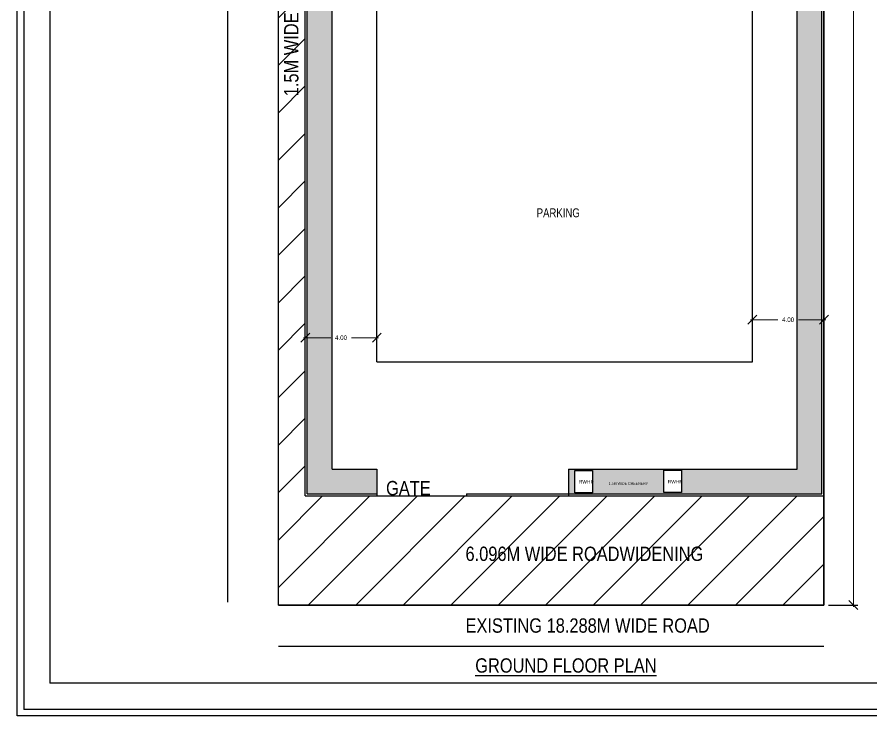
# Model space of a CAD drawing. Header units: metres. Extents: x 25391 to 25818, y 51852 to 52034.
# Drawn here: x 25390.94 to 25438.65, y 51857.84 to 51896.86 of the extents above; entities that cross this region are included whole.
import ezdxf

# ---------------------------------------------------------------- set-up
doc = ezdxf.new("R2010")
doc.units = ezdxf.units.M
doc.header["$MEASUREMENT"] = 0
doc.layers.get('0').update_dxf_attribs({"true_color": 0xffffff})
doc.layers.add('__BN_BuildingPlan', color=52, linetype='Continuous', true_color=0xbdbd00)
doc.layers.add('_Room', color=72, linetype='Continuous')
doc.layers.add('h', color=7, linetype='Continuous')
doc.styles.add('PreDCRFont', font='arial.ttf', dxfattribs={"height": 0.25})
doc.styles.add('ROMANC', font='BKANT.TTF', dxfattribs={"width": 0.8})
doc.styles.get("Standard").update_dxf_attribs({"font": 'swissc.ttf'})
doc.dimstyles.new('PDCR-PLOT-INT', dxfattribs={"dimtxt": 0.25, "dimasz": 0.23, "dimexe": 0.25, "dimexo": 0.25, "dimgap": 0.25, "dimtad": 0, "dimzin": 0, "dimdsep": 46, "dimtxsty": 'PreDCRFont', "dimblk": 'OBLIQUE', "dimcen": 0.5, "dimdle": 0.1, "dimadec": 0, "dimazin": 0, "dimtfac": 1, "dimtix": 1, "dimtofl": 0, "dimtmove": 1, "dimatfit": 1, "dimfxl": 1, "dimtolj": 1, "dimtzin": 0, "dimlwd": 15, "dimarcsym": 0})

# ---------------------------------------------------------------- blocks, each defined once
blk = doc.blocks.new('_Oblique')
at = {"color": 0, "linetype": 'ByBlock', "lineweight": -2}
blk.add_line((-0.5, -0.5), (0.5, 0.5), dxfattribs=at)
blk = doc.blocks.new('*D17')
at = {"color": 0, "lineweight": 15, "ltscale": 2, "transparency": 16777216}
for p, q in [((25406.94, 51878.957), (25408.461, 51878.957)), ((25411.14, 51878.957), (25409.62, 51878.957))]:
    blk.add_line(p, q, dxfattribs=at)
at = {"layer": 'Defpoints', "color": 0, "ltscale": 2, "transparency": 16777216}
for p in [(25407.04, 51878.957), (25407.04, 51878.957), (25411.04, 51878.957)]:
    blk.add_point(p, dxfattribs=at)
at = {"color": 0, "lineweight": 15, "ltscale": 2, "transparency": 16777216, "xscale": 0.5, "yscale": 0.5, "zscale": 0.5, "rotation": 180}
blk.add_blockref('_Oblique', (25407.04, 51878.957), dxfattribs=at)
at = {"color": 0, "lineweight": 15, "ltscale": 2, "transparency": 16777216, "xscale": 0.5, "yscale": 0.5, "zscale": 0.5}
blk.add_blockref('_Oblique', (25411.04, 51878.957), dxfattribs=at)
at = {"color": 0, "ltscale": 2, "transparency": 16777216, "insert": (25409.04, 51878.957), "char_height": 0.25, "attachment_point": 5, "style": 'PreDCRFont'}
blk.add_mtext('\\A1;4.00', dxfattribs=at)
blk = doc.blocks.new('*D22')
at = {"color": 0, "lineweight": 15, "ltscale": 2, "transparency": 16777216}
for p, q in [((25431.92, 51879.963), (25433.441, 51879.963)), ((25436.12, 51879.963), (25434.6, 51879.963))]:
    blk.add_line(p, q, dxfattribs=at)
at = {"color": 0, "lineweight": -2, "ltscale": 2, "transparency": 16777216}
for p, q in [((25432.02, 51879.924), (25432.02, 51879.713)), ((25436.02, 51879.924), (25436.02, 51879.713))]:
    blk.add_line(p, q, dxfattribs=at)
at = {"layer": 'Defpoints', "color": 0, "ltscale": 2, "transparency": 16777216}
for p in [(25432.02, 51880.174), (25432.02, 51879.963), (25436.02, 51880.174)]:
    blk.add_point(p, dxfattribs=at)
at = {"color": 0, "lineweight": 15, "ltscale": 2, "transparency": 16777216, "xscale": 0.5, "yscale": 0.5, "zscale": 0.5, "rotation": 180}
blk.add_blockref('_Oblique', (25432.02, 51879.963), dxfattribs=at)
at = {"color": 0, "lineweight": 15, "ltscale": 2, "transparency": 16777216, "xscale": 0.5, "yscale": 0.5, "zscale": 0.5}
blk.add_blockref('_Oblique', (25436.02, 51879.963), dxfattribs=at)
at = {"color": 0, "ltscale": 2, "transparency": 16777216, "insert": (25434.02, 51879.963), "char_height": 0.25, "attachment_point": 5, "style": 'PreDCRFont'}
blk.add_mtext('\\A1;4.00', dxfattribs=at)
blk = doc.blocks.new('*D23')
at = {"color": 0, "lineweight": -2, "ltscale": 2, "transparency": 16777216}
for p, q in [((25436.27, 51955.422), (25437.918, 51955.422)), ((25436.27, 51864.022), (25437.918, 51864.022))]:
    blk.add_line(p, q, dxfattribs=at)
at = {"color": 0, "lineweight": 15, "ltscale": 2, "transparency": 16777216}
for p, q in [((25437.668, 51955.522), (25437.668, 51910.394)), ((25437.668, 51863.922), (25437.668, 51909.051))]:
    blk.add_line(p, q, dxfattribs=at)
at = {"layer": 'Defpoints', "color": 0, "ltscale": 2, "transparency": 16777216}
for p in [(25436.02, 51955.422), (25437.668, 51955.422), (25436.02, 51864.022)]:
    blk.add_point(p, dxfattribs=at)
at = {"color": 0, "lineweight": 15, "ltscale": 2, "transparency": 16777216, "xscale": 0.5, "yscale": 0.5, "zscale": 0.5}
for p, rotation in [((25437.668, 51955.422), 90), ((25437.668, 51864.022), 270)]:
    blk.add_blockref('_Oblique', p, dxfattribs=dict(at, rotation=rotation))
at = {"color": 0, "ltscale": 2, "transparency": 16777216, "insert": (25437.668, 51909.722), "char_height": 0.25, "attachment_point": 5, "rotation": 90, "style": 'PreDCRFont'}
blk.add_mtext('\\A1;91.40', dxfattribs=at)

msp = doc.modelspace()

# ---------------------------------------------------------------- hatches: boundary and pattern name
at = {"ltscale": 2}
h = msp.add_hatch(dxfattribs=at)
h.set_pattern_fill('GRASS', color=256, scale=0.5)
h.set_pattern_definition([(90, (101.93812, 13.0772), (-0.3535533905, 0.3535533905), [0.09375, -0.6133567815]), (45, (101.9381, 13.0772), (-0.3535533906, 0.3535533906), [0.09375, -0.40625]), (135, (101.9381, 13.0772), (-0.3535533906, -0.3535533906), [0.09375, -0.40625])])
h.paths.add_polyline_path([(25408.54044, 51915.52901), (25407.15544, 51915.52869), (25407.15544, 51870.23334), (25411.04044, 51870.23334), (25411.04044, 51871.61834), (25408.54044, 51871.61834)])
h.paths.add_polyline_path([(25421.74334, 51871.61834), (25421.74334, 51870.23334), (25435.90544, 51870.23334), (25435.90544, 51915.53543), (25434.52044, 51915.53511), (25434.52044, 51871.61834)])
h.paths.add_polyline_path([(25428.05322, 51871.5537), (25428.05322, 51870.30704), (25427.07227, 51870.30704), (25427.07227, 51871.5537)], flags=16)
h.paths.add_polyline_path([(25423.08823, 51871.54657), (25423.08823, 51870.29991), (25422.10729, 51870.29991), (25422.10729, 51871.54657)], flags=16)
h.paths.add_polyline_path([(25435.43303, 51898.14029), (25435.43303, 51900.08341), (25435.09051, 51900.08341), (25435.09051, 51898.14029)], flags=24)
h.paths.add_polyline_path([(25423.94838, 51870.63998), (25425.8915, 51870.63998), (25425.8915, 51870.9825), (25423.94838, 51870.9825)], flags=24)
h.paths.add_polyline_path([(25422.25624, 51870.69807), (25423.01871, 51870.69807), (25423.01871, 51871.1169), (25422.25624, 51871.1169)], flags=8)
h.paths.add_polyline_path([(25427.22122, 51870.7052), (25427.98369, 51870.7052), (25427.98369, 51871.12403), (25427.22122, 51871.12403)], flags=8)
at = {"layer": 'h', "ltscale": 2, "transparency": 33554687}
h = msp.add_hatch(dxfattribs=at)
h.set_pattern_fill('ANSI31', color=8, scale=15)
h.set_pattern_definition([(45, (101.9381, 13.0772), (-1.325825215, 1.325825215), [])])
h.paths.add_polyline_path([(25407.04044, 51955.42234), (25405.54044, 51955.42234), (25405.54044, 51864.02234), (25436.02044, 51864.02234), (25436.02044, 51870.11834), (25407.04044, 51870.11834)])
h.paths.add_polyline_path([(25407.12889, 51892.16164), (25407.12889, 51904.18346), (25405.45356, 51904.18346), (25405.45356, 51892.16164)], flags=9)
h.paths.add_polyline_path([(25415.74338, 51866.01914), (25428.82494, 51866.01914), (25428.82494, 51867.69446), (25415.74338, 51867.69446)], flags=24)

# ---------------------------------------------------------------- linework, layer by layer
at = {"color": 11, "ltscale": 2, "true_color": 0xf27172}
for p, q in [((25390.93849, 51857.83547), (25390.93849, 51971.81852)), ((25391.32186, 51971.46068), (25391.32186, 51858.1933)), ((25392.76661, 51969.99681), (25392.76661, 51859.65717))]:
    msp.add_line(p, q, dxfattribs=at)
at = {"color": 7, "ltscale": 2}
for p, q in [((25402.70894, 51864.19601), (25402.70894, 51955.59601)), ((25405.54044, 51864.02234), (25405.54044, 51955.42234)), ((25407.04044, 51870.11834), (25407.04044, 51955.42234)), ((25407.15544, 51870.23334), (25407.15544, 51955.30734)), ((25435.90544, 51870.23334), (25435.90544, 51955.30734)), ((25436.02044, 51864.02234), (25436.02044, 51955.42234)), ((25408.54044, 51871.61834), (25408.54044, 51953.92234)), ((25434.52044, 51871.61834), (25434.52044, 51953.92234)), ((25411.04044, 51877.61834), (25411.04044, 51951.42234)), ((25432.02044, 51877.61834), (25432.02044, 51951.42234)), ((25411.04044, 51877.61834), (25432.02044, 51877.61834)), ((25408.54044, 51871.61834), (25411.04044, 51871.61834)), ((25411.04044, 51871.61834), (25411.04044, 51870.11834)), ((25421.74334, 51871.61834), (25421.74334, 51870.11834)), ((25421.74334, 51871.61834), (25434.52044, 51871.61834)), ((25421.74334, 51871.61834), (25421.74334, 51870.11834)), ((25407.04044, 51870.11834), (25436.02044, 51870.11834)), ((25407.15544, 51870.23334), (25411.04044, 51870.23334)), ((25416.04044, 51870.23334), (25435.90544, 51870.23334)), ((25416.04044, 51870.23334), (25416.04044, 51870.11834)), ((25405.54044, 51864.02234), (25436.02044, 51864.02234)), ((25405.54044, 51861.7285), (25436.02044, 51861.7285))]:
    msp.add_line(p, q, dxfattribs=at)
at = {"color": 11, "true_color": 0xf27172}
msp.add_line((25535.20522, 51859.65717), (25392.76661, 51859.65717), dxfattribs=at)
at = {"color": 7, "ltscale": 2}
for points in [[(25405.54044, 51955.42234), (25436.02044, 51955.42234), (25436.02044, 51864.02234), (25405.54044, 51864.02234)], [(25422.10729, 51871.54657), (25423.08823, 51871.54657), (25423.08823, 51870.29991), (25422.10729, 51870.29991)], [(25427.07227, 51871.5537), (25428.05322, 51871.5537), (25428.05322, 51870.30704), (25427.07227, 51870.30704)]]:
    msp.add_lwpolyline(points, close=True, dxfattribs=at)
at = {"layer": '__BN_BuildingPlan'}
for p, q in [((25535.20824, 51858.1933), (25391.32186, 51858.1933)), ((25535.20898, 51857.83547), (25390.93849, 51857.83547))]:
    msp.add_line(p, q, dxfattribs=at)

# ---------------------------------------------------------------- texts
at = {"char_height": 0.2, "attachment_point": 1}
for insert in [(25422.32403, 51871.0108), (25427.28902, 51871.01793)]:
    msp.add_mtext_dynamic_manual_height_columns('RWHP', width=0.7321786, gutter_width=1, heights=[0], dxfattribs=dict(at, insert=insert))
at = {"layer": '_Room', "color": 0, "insert": (25405.85876, 51892.44164), "char_height": 0.8, "attachment_point": 1, "rotation": 90}
msp.add_mtext_dynamic_manual_height_columns('1.5M WIDE ROADWIDENING', width=14.2268401, gutter_width=1.41042, heights=[0], dxfattribs=at)
at = {"layer": '_Room', "color": 0, "style": 'ROMANC'}
for s, width, insert, char_height, attachment_point in [('\\pxt9;PARKING', 5.8567336, (25422.37904, 51886.183), 0.5, 3), ('1.5M WIDE GREENERY', 2.5482413, (25423.99143, 51870.88919), 0.15, 1)]:
    msp.add_mtext_dynamic_manual_height_columns(s, width=width, gutter_width=1.41042, heights=[0], dxfattribs=dict(at, insert=insert, char_height=char_height, attachment_point=attachment_point))
at = {"layer": '_Room', "color": 0, "char_height": 0.8, "attachment_point": 1}
for s, insert in [('GATE', (25411.55475, 51870.95678)), ('6.096M WIDE ROADWIDENING', (25415.99325, 51867.28927)), ('EXISTING 18.288M WIDE ROAD', (25415.99325, 51863.28338)), ('{\\LGROUND FLOOR PLAN}', (25416.53771, 51861.05183))]:
    msp.add_mtext_dynamic_manual_height_columns(s, width=14.2268401, gutter_width=1.41042, heights=[0], dxfattribs=dict(at, insert=insert))

# ---------------------------------------------------------------- dimensions: what is measured, and where the dimension line sits
at = {"color": 7, "ltscale": 2}
dim = msp.add_linear_dim(base=(25437.66751, 51955.42234), p1=(25436.02044, 51864.02234), p2=(25436.02044, 51955.42234), angle=90, dimstyle='PDCR-PLOT-INT', override={"dimtxt": 0.9, "dimasz": 0.5}, dxfattribs=at)
dim.commit()
dim.dimension.update_dxf_attribs({"geometry": '*D23', "text_midpoint": (25437.66751, 51909.72234)})
for base, p1, p2, picture, middle in [((25432.02044, 51879.96323), (25436.02044, 51880.1736), (25432.02044, 51880.1736), '*D22', (25434.02044, 51879.96323)), ((25407.04044, 51878.95725), (25411.04044, 51878.95725), (25407.04044, 51878.95725), '*D17', (25409.04044, 51878.95725))]:
    dim = msp.add_linear_dim(base=base, p1=p1, p2=p2, dimstyle='PDCR-PLOT-INT', override={"dimtxt": 0.9, "dimasz": 0.5}, dxfattribs=at)
    dim.commit()
    dim.dimension.update_dxf_attribs({"geometry": picture, "text_midpoint": middle})

doc.saveas('drawing.dxf')
